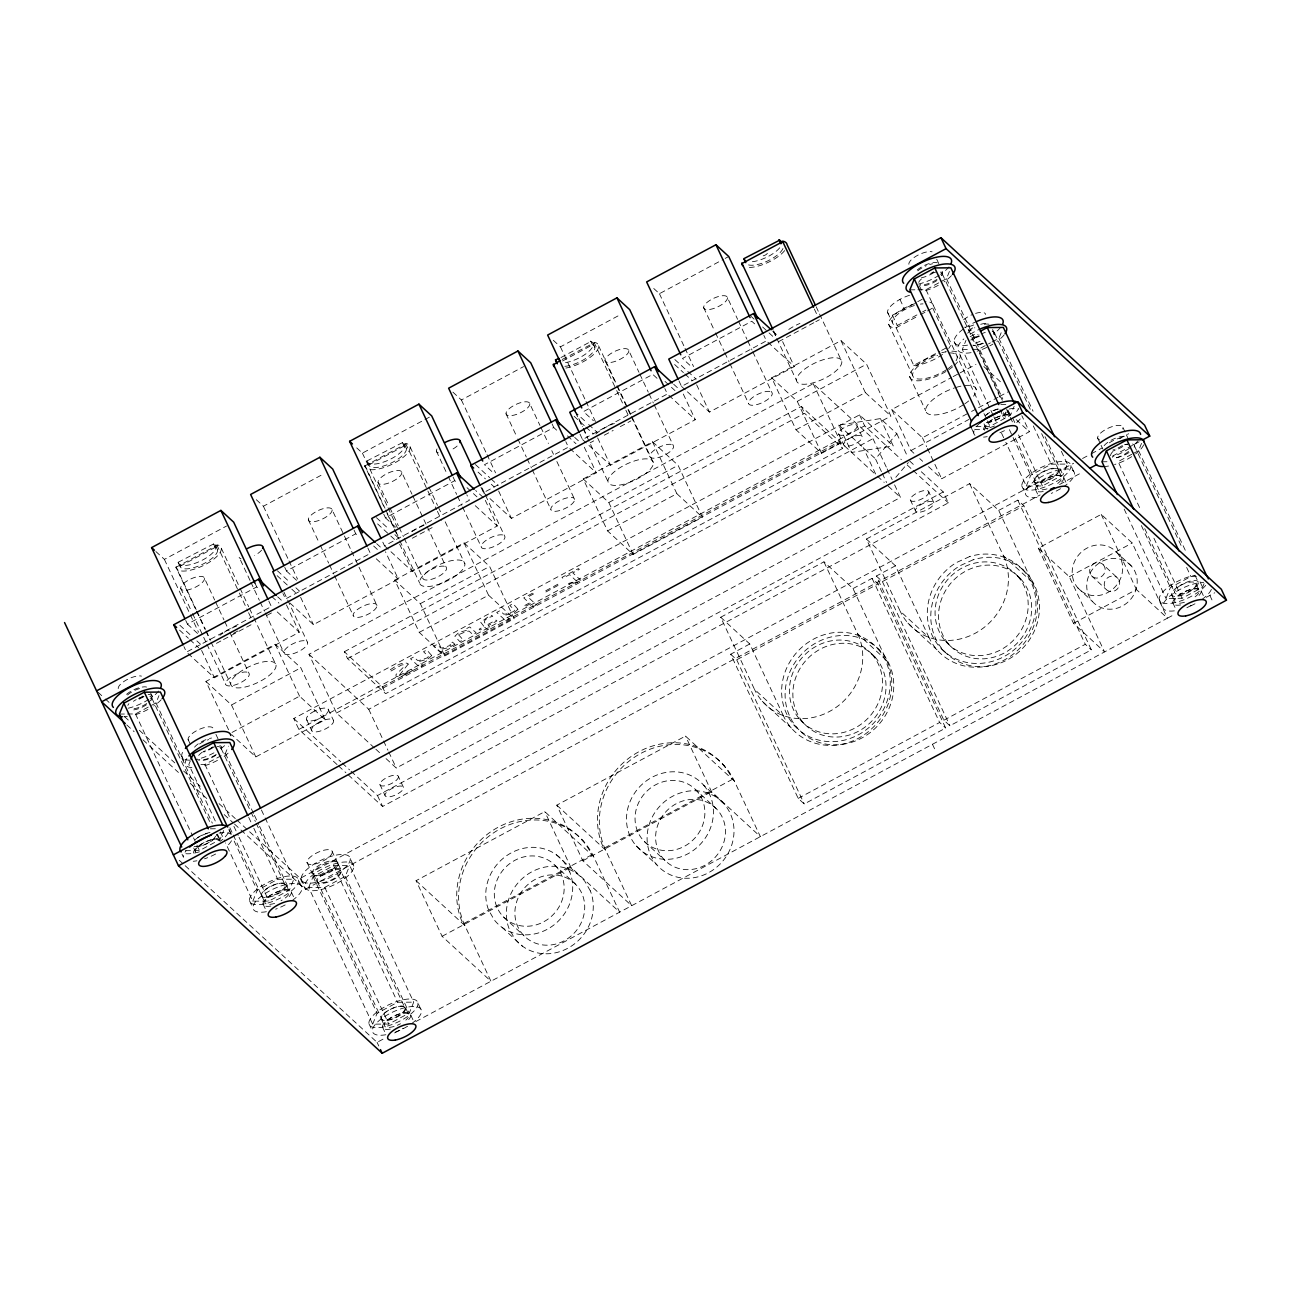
<?xml version="1.0" encoding="UTF-8"?>
<svg xmlns="http://www.w3.org/2000/svg" width="1291" height="1291" viewBox="0 0 1291 1291"><rect width="100%" height="100%" fill="white"/><g stroke="black" fill="none" stroke-linecap="round" stroke-linejoin="round"><path stroke-width="0.75" stroke-dasharray="5 3.75" d="M175.979 567.282L217.646 544.931A24.707 9.021 -25.1 0 1 205.737 564.328A24.707 9.021 -25.1 0 1 175.979 567.282L195.651 609.271M364.804 465.954L406.471 443.588A24.707 9.021 -25.1 0 1 394.562 462.985A24.707 9.021 -25.1 0 1 364.804 465.954L383.605 506.104M127.454 714.004L135.49 713.939L156.001 702.933L158.954 695.671M190.293 760.932L188.809 764.546L216.13 822.851M200.88 764.45L204.914 764.433L225.409 753.411L228.362 746.166M185.42 850.688L199.508 850.575L220.019 839.57L223.698 830.5M252.826 901.199L257.232 890.322L277.743 879.316L293.832 879.187L289.426 890.064L268.915 901.07L252.826 901.199L225.505 842.894M308.678 887.514L313.1 876.637L333.611 865.632L349.7 865.503L413.701 1002.155L409.295 1013.032L388.785 1024.037L372.679 1024.166L308.678 887.514L324.767 887.385L345.278 876.379L349.7 865.503M372.679 1024.166L377.101 1013.29L397.612 1002.268L413.701 1002.155M941.349 281.454L946.481 278.695L949.418 271.449M993.037 415.024L962.311 349.441L965.991 340.372M992.085 341.97L998.911 338.307L1001.864 331.045M975.899 426.466L989.971 426.353L1010.482 415.347L1014.161 406.278M1026.313 486.078L1030.734 475.201L1051.245 464.195L1067.334 464.066L1062.929 474.943L1042.418 485.949L1026.313 486.078L1005.834 442.345M1133.45 453.399L1138.581 450.64L1141.518 443.394M1204.067 583.661L1202.583 587.276L1182.072 598.282L1165.983 598.411L1170.404 587.534L1190.915 576.528L1196.951 576.48M927.519 310.937L932.909 307.839A24.303 8.876 -25.1 0 0 925.453 301.674M948.724 348.522L950.66 345.536M881.446 471.586L875.476 458.838L896.825 433.679L880.446 418.591L838.811 425.094L851.608 452.431L893.243 445.911L880.446 418.591M895.809 477.283L908.38 462.485M155.872 551.531L164.393 559.374L226.587 526.002M256.296 499.698L263.396 506.233L323.815 473.813M356.719 447.88L362.4 453.109L429.935 416.864M452.883 392.125L461.403 399.968L523.613 366.596M553.306 340.291L560.423 346.843L620.842 314.407M653.746 288.474L659.427 293.702L723.396 259.362M725.171 258.41L728.737 256.506M560.988 357.542L591.294 341.276L590.197 341.163L592.343 342.228A20.624 7.52 -25.1 0 1 585.388 354.186A20.624 7.52 -25.1 0 1 562.973 362.932M562.214 359.463L594.941 342.438A24.707 9.021 -25.1 0 1 592.859 355.17A24.707 9.021 -25.1 0 1 565.7 368.113M180.014 566.265L215.194 547.4L216.646 548.126A20.624 7.52 -25.1 0 1 204.575 563.247A20.624 7.52 -25.1 0 1 180.643 567.459L178.416 562.86M368.839 464.938L404.002 446.057L405.471 446.799A20.624 7.52 -25.1 0 1 393.384 461.904A20.624 7.52 -25.1 0 1 369.468 466.116L367.241 461.516M562.586 360.964L592.472 344.907L593.941 345.649A20.624 7.52 -25.1 0 1 586.985 357.607A20.624 7.52 -25.1 0 1 564.587 366.354M185.743 620.487L187.453 624.118L256.748 586.921L259.588 589.551M284.746 567.346L286.457 570.993L355.751 533.796L358.608 536.41M383.75 514.205L385.46 517.852L454.771 480.655L457.611 483.27M556.615 430.145L553.774 427.531L484.464 464.712L494.421 473.878M382.814 542.172L384.524 545.819L469.391 500.279L466.826 494.808M480.978 487.223L483.528 492.678L568.395 447.138L565.829 441.667M579.982 434.083L582.548 439.553L667.399 393.997L664.849 388.543M678.985 380.942L681.551 386.412L766.418 340.872L763.852 335.402M233.429 633.365L238.738 630.508M267.027 615.339L274.095 611.531M216.42 643.354L221.729 640.514M223.504 639.561L251.842 624.344M412.329 538.218L435.341 525.873M590.165 442.781L593.715 440.876M604.333 435.18L613.193 430.419M620.277 426.627L630.896 420.914M778.634 341.631L814.056 322.621M815.815 321.669L819.365 319.781M917.917 289.781L925.97 289.717L939.638 282.374M228.588 729.786L205.931 681.454L275.241 644.257L300.819 667.802L325.138 719.716L255.828 756.913L231.67 734.676M394.756 580.111L464.066 542.914L489.628 566.459L514.125 618.728L444.814 655.925L419.236 632.38L394.756 580.111L420.333 603.655L444.814 655.925M583.225 478.961L652.52 441.78L678.098 465.309L702.433 517.239L633.123 554.436L607.545 530.891L583.225 478.961L608.803 502.506L633.123 554.436M771.695 377.827L840.99 340.63L866.568 364.175L890.887 416.089L821.592 453.286L796.014 429.742L771.695 377.827L797.257 401.356L821.592 453.286M187.986 653.44L214.419 677.759L299.27 632.219L286.473 604.898M289.926 603.01L313.423 624.634L398.29 579.094L385.476 551.757M384.524 545.819L412.426 571.493L497.293 525.953L484.496 498.633L475.685 490.515M483.528 492.678L511.43 518.369L596.297 472.813L583.5 445.492M582.548 439.553L610.433 465.228L695.3 419.688L682.503 392.351M687.425 391.819L709.453 412.087L794.304 366.547L781.507 339.226M909.526 295.268A20.22 7.375 -25.1 0 0 890.564 306.274A20.22 7.375 -25.1 0 0 890.855 315.085L892.468 315.23L916.077 302.562M917.756 301.658L924.501 298.027M914.335 305.515A20.22 7.375 -25.1 0 0 895.373 316.521A20.22 7.375 -25.1 0 0 895.647 325.332L897.277 325.477L920.87 312.809M922.565 311.906L925.937 310.098M915.012 303.643A24.303 8.876 -25.1 0 0 909.187 305.822L903.49 308.597A24.303 8.876 -25.1 0 0 892.565 327.478L896.132 327.785L918.789 315.617M920.548 314.681L925.776 311.873M374.406 747.909L336.515 713.019L308.985 654.279L813.217 383.669L872.974 438.666L886.32 467.148M205.931 681.454L231.509 704.983L300.819 667.802M420.333 603.655L489.628 566.459M608.803 502.506L678.098 465.309M797.257 401.356L866.568 364.175M344.31 651.745L801.356 406.455L839.489 441.554L842.684 448.397L385.638 693.67L347.505 658.571L344.31 651.745L382.443 686.844L385.638 693.67M347.505 658.571L804.551 413.298L842.684 448.397M896.132 327.785L913.738 365.353L939.88 351.313M941.623 350.377L946.852 347.569M232.041 732.417L299.56 696.172L325.138 719.716M607.545 530.891L676.855 493.695L702.433 517.239M796.014 429.742L865.309 392.545L890.887 416.089M419.236 632.38L488.547 595.183L514.125 618.728M970.138 336.725L976.98 333.062M972.365 349.361L978.4 349.312L990.375 342.89M337.08 764.595L298.899 729.447L293.767 718.522L859.532 414.895L893.243 445.911M913.899 453.238L910.978 450.543L891.774 409.554L951.402 377.553M953.145 376.601L958.406 373.777M960.165 372.841L975.948 364.369M298.899 729.447L864.647 425.82L901.36 459.612M382.443 686.844L839.489 441.554M336.515 713.019L840.748 442.426L876.056 474.927L863.243 447.59M308.985 654.279L368.742 709.275L872.974 438.666M891.774 409.554L922.452 437.794L969.815 412.378M971.558 411.442L976.835 408.618M978.578 407.682L997.878 397.321M999.621 396.385L1008.4 391.673M910.978 450.543L968.847 419.478M386.057 758.64L396.272 768.016L900.489 497.422L892.985 481.398M928.503 466.68L941.655 478.783L1029.347 431.727L1021.843 415.686M351.039 771.227L377.472 795.546L943.237 491.936L948.352 502.861L382.604 806.488L347.36 774.051M720.701 617.243L823.948 561.827L853.012 588.583L886.772 660.653A59.16 54.464 -47.4 0 1 858.515 738.226A59.16 54.464 -47.4 0 1 783.524 716.069L754.46 689.313L720.701 617.243L749.764 643.983L783.524 716.069M866.39 539.057L969.638 483.641L998.701 510.397L1032.461 582.467A59.16 54.464 -47.4 0 1 1004.204 660.056A59.16 54.464 -47.4 0 1 929.213 637.883L900.15 611.127L866.39 539.057L895.454 565.797L929.213 637.883M236.769 819.93L300.222 878.348L1073.66 463.259M1082.536 458.499L1089.62 454.69M1091.395 453.738L1102.046 448.025M1119.781 438.504L1128.657 433.744M853.012 588.583L872.103 578.336L878.154 583.887L945.69 728.043L804.245 803.954L798.193 798.387L730.674 654.23L749.764 643.983M998.701 510.397L1017.792 500.15L1023.844 505.717L1091.363 649.857L949.918 725.768L943.882 720.2L876.347 576.044L895.454 565.797M234.51 824.061L305.354 889.273L1040.126 494.937M1059.572 484.496L1082.552 472.167M1112.616 456.03L1139.13 441.796M730.674 654.23L736.709 659.798L878.154 583.887M876.347 576.044L882.398 581.612L1023.844 505.717M1131.739 454.303L1118.071 461.645L1141.115 510.833M416.057 880.688L464.889 925.631L490.935 981.241L442.103 936.298L416.057 880.688L544.77 811.619L593.586 856.546L619.648 912.172L570.816 867.229L544.77 811.619M556.792 805.164L605.608 850.091L631.654 905.717L582.838 860.774L556.792 805.164L685.489 736.08L734.321 781.023L760.367 836.633L711.551 791.69L685.489 736.08M1038.287 548.159L1069.319 576.738L1104.531 651.89L1073.483 623.311L1038.287 548.159L1101.223 514.383L1132.239 543.027L1167.435 618.179L415.621 1021.665M1069.319 576.738L1132.239 543.027M442.103 936.298L570.816 867.229M582.838 860.774L711.551 791.69M1073.483 623.311L1136.419 589.535L1167.435 618.179L1174.52 614.387M798.193 798.387L939.638 722.492L945.69 728.043M943.882 720.2L1085.311 644.306L1091.363 649.857M185.178 865.712L377.085 1042.353L385.848 1037.657M394.594 1032.945L403.357 1028.249M1186.881 607.754L1193.965 603.962M1206.327 597.313L1214.783 592.779M577.593 582.063L569.541 584.371L568.573 583.484L576.448 581.015L569.541 574.656L562.876 578.239L561.972 577.416L578.449 568.573L579.336 569.396L572.801 572.897L580.853 580.321M909.865 289.846L915.9 289.797M962.311 349.441L970.364 349.377M1000.815 404.583L1006.851 404.535M1101.981 461.775L1108.017 461.726M119.401 714.068L125.437 714.02M210.352 828.806L216.372 828.757M913.738 365.353L914.06 365.385A24.303 8.876 -25.1 0 0 945.545 351.878M983.839 366.531L1002.849 384.008M1007.432 411.555L1010.353 414.233M1016.195 419.623L1029.347 431.727M919.741 458.612L922.662 461.307M772.696 331.109L777.101 335.16M909.639 461L915.48 466.39M921.322 471.764L943.237 491.936M751.233 316.505L754.073 319.119M762.61 326.978L773.971 337.435M1021.552 568.492L1025.038 571.703M754.622 323.863L751.782 321.249L682.487 358.446L692.428 367.596M907.234 465.018L911.64 469.069M913.108 470.424L948.352 502.861M969.638 483.641L1003.397 555.727L1032.461 582.467M767.887 342.228L794.304 366.547M1017.647 576.173A48.622 44.765 -47.4 0 1 989.196 654.263A48.622 44.765 -47.4 0 1 938.057 595.893A48.622 44.765 -47.4 0 1 1017.647 576.173L1021.133 579.385A48.622 44.765 -47.4 0 1 992.682 657.474A48.622 44.765 -47.4 0 1 941.542 599.105A48.622 44.765 -47.4 0 1 1021.133 579.385M838.811 425.094L875.476 458.838M877.412 476.169L884.206 482.414M888.273 486.174L900.489 497.422M674.87 359.56L696.172 379.183M674.628 364.498L683.423 372.599M684.892 373.954L692.234 380.716M681.551 386.412L685.957 390.463M673.692 384.25L678.098 388.301M665.01 381.41L674.967 390.576M945.625 641.385L949.111 644.58M657.038 378.311L652.778 374.39L583.467 411.587L593.424 420.737M668.867 395.353L695.3 419.688M941.704 649.05L945.206 652.262M907.96 623.101L937.024 649.841M877.977 648.921A56.723 52.237 -47.4 0 1 844.782 740.033A56.723 52.237 -47.4 0 1 785.106 671.933A56.723 52.237 -47.4 0 1 877.977 648.921L881.463 652.133A56.723 52.237 -47.4 0 1 848.268 743.245A56.723 52.237 -47.4 0 1 788.591 675.128A56.723 52.237 -47.4 0 1 881.463 652.133M823.948 561.827L857.724 633.897L886.772 660.653M871.974 654.343A48.622 44.765 -47.4 0 1 843.523 732.449A48.622 44.765 -47.4 0 1 792.367 674.08A48.622 44.765 -47.4 0 1 871.974 654.343L875.459 657.555A48.622 44.765 -47.4 0 1 847.009 735.66A48.622 44.765 -47.4 0 1 795.853 677.275A48.622 44.765 -47.4 0 1 875.459 657.555M574.43 411.393L587.227 423.158M588.648 424.465L597.168 432.324M574.14 416.283L584.42 425.74M585.888 427.095L593.231 433.841M574.689 437.375L580.563 442.781M567.427 435.858L575.964 443.701M569.864 448.493L596.297 472.813M799.936 719.555L803.422 722.766M793.933 724.993L797.418 728.205M762.271 701.287L791.335 728.027M475.427 464.534L489.644 477.605M491.064 478.913L498.165 485.448M478.073 472.119L485.416 478.864M491.29 484.27L494.227 486.981M467.003 487.675L476.944 496.841M475.266 505.685L497.293 525.953M722.734 764.401L724.59 766.112M703.579 785.122A45.379 41.78 -47.4 0 1 677.033 858.015A45.379 41.78 -47.4 0 1 629.282 803.535A45.379 41.78 -47.4 0 1 703.579 785.122L724.154 804.067A45.379 41.78 -47.4 0 1 697.608 876.96A45.379 41.78 -47.4 0 1 649.873 822.48A45.379 41.78 -47.4 0 1 724.154 804.067M695.494 789.527A36.471 33.582 -47.4 0 1 677.84 849.058A36.471 33.582 -47.4 0 1 636.56 808.085A36.471 33.582 -47.4 0 1 695.494 789.527L716.069 808.473A36.471 33.582 -47.4 0 1 698.415 868.004A36.471 33.582 -47.4 0 1 657.135 827.031A36.471 33.582 -47.4 0 1 716.069 808.473M385.46 517.852L396.821 528.309M376.423 517.659L389.204 529.439M394.901 534.668L399.161 538.589L395.014 529.633M377.601 523.888L389.349 534.716M390.818 536.055L395.224 540.122M376.665 543.656L382.539 549.062M373.68 546.045L377.94 549.966M376.262 558.809L398.29 579.094M644.435 841.587L665.01 860.532M636.35 845.992L656.925 864.938M581.999 839.925L583.855 841.635M286.457 570.993L299.238 582.757M277.42 570.8L290.201 582.564M295.881 587.792L302.998 594.328M277.129 575.673L290.346 587.841M291.814 589.196L296.22 593.247M277.662 596.781L282.067 600.848M556.437 854.82L577.012 873.749M271.836 596.571L278.937 603.107M554.92 865.212A36.471 33.582 -47.4 0 1 536.895 924.663A36.471 33.582 -47.4 0 1 495.889 883.399A36.471 33.582 -47.4 0 1 554.92 865.212L575.496 884.157A36.471 33.582 -47.4 0 1 557.47 943.592A36.471 33.582 -47.4 0 1 516.465 902.344A36.471 33.582 -47.4 0 1 575.496 884.157M277.242 611.95L299.27 632.219M375.859 749.248L380.232 753.266M293.767 718.522L340.759 761.771M342.228 763.11L349.571 769.872M187.453 624.118L200.234 635.898M503.555 916.965L524.13 935.91M338.549 765.934L345.891 772.696M179.836 625.231L191.197 635.705M196.877 640.933L201.138 644.855M179.578 630.169L188.389 638.27M189.858 639.626L198.669 647.743M502.038 927.358L522.613 946.303M98.035 692.234L103.926 697.673M105.41 699.028L109.832 703.111M124.598 716.683L129.019 720.765M139.347 730.27L174.769 762.868M183.629 771.034L202.816 788.688M219.05 803.631L235.285 818.575M126.76 724.896L134.151 731.69M142.994 739.84L178.416 772.454M190.229 783.314L207.932 799.613M224.166 814.556L233.026 822.706M179.271 860.29L183.693 864.357M1116.941 552.645A26.336 24.255 -47.1 0 1 1101.513 594.941A26.336 24.255 -47.1 0 1 1073.805 563.312A26.336 24.255 -47.1 0 1 1116.941 552.645L1131.497 566.184A26.336 24.255 -47.1 0 1 1116.07 608.464A26.336 24.255 -47.1 0 1 1088.345 576.851A26.336 24.255 -47.1 0 1 1131.497 566.184M1103.434 564.877A8.101 7.472 -47.1 0 1 1098.673 577.884A8.101 7.472 -47.1 0 1 1090.153 568.153A8.101 7.472 -47.1 0 1 1103.434 564.877L1117.974 578.4A8.101 7.472 -47.1 0 1 1113.229 591.407A8.101 7.472 -47.1 0 1 1104.709 581.676A8.101 7.472 -47.1 0 1 1117.974 578.4M1091.411 575.721L1105.967 589.261M1077.888 587.938L1092.444 601.477M1209.861 595.409L1213.266 602.687M1138.581 450.64L1186.381 552.661M1200.033 581.821L1202.583 587.276M1134.386 445.782L1182.169 547.82M1194.966 575.14L1198.387 582.435A12.958 4.728 -25.1 0 1 1181.12 594.118A12.958 4.728 -25.1 0 1 1179.974 585.678A12.958 4.728 -25.1 0 1 1198.387 582.435M1201.179 591.02L1203.728 596.474M1122.944 427.466L1125.494 432.921M1126.349 434.744L1128.06 438.391M1196.128 584.032A13.443 4.906 -25.1 0 1 1178.215 596.168A13.443 4.906 -25.1 0 1 1177.021 587.405A13.443 4.906 -25.1 0 1 1196.128 584.032L1199.323 590.875M1186.639 567.427L1190.915 576.528M1153.912 538.169L1182.072 598.282M1144.73 528.616L1174.6 592.391M1141.389 525.598L1170.404 587.534M1171.453 594.36L1174.649 601.203M1097.673 438.036L1100.222 443.507M1101.078 445.33L1102.788 448.978M1172.857 602.865L1176.262 610.159M1124.171 509.138L1165.983 598.411M1159.253 599.476L1162.771 606.98M1101.223 514.383L1136.419 589.535M1070.901 465.535A26.74 9.763 -25.1 0 1 1035.301 489.66A26.74 9.763 -25.1 0 1 1032.913 472.232A26.74 9.763 -25.1 0 1 1070.901 465.535L1074.419 473.055M1061.363 451.317L1067.334 464.066M998.911 338.307L1033.058 411.184M1045 436.681L1062.929 474.943M1063.752 477.622L1067.173 484.916M994.716 333.449L1030.557 409.973M1041.643 433.647L1058.717 470.085A12.958 4.728 -25.1 0 1 1041.45 481.785A12.958 4.728 -25.1 0 1 1040.304 473.329A12.958 4.728 -25.1 0 1 1058.717 470.085M992.601 329.528L994.199 332.933M1058.701 470.65A13.443 4.906 -25.1 0 1 1040.804 482.769A13.443 4.906 -25.1 0 1 1039.61 474.007A13.443 4.906 -25.1 0 1 1058.701 470.65L1061.912 477.476M1033.316 425.933L1051.245 464.195M1013.048 418.897L1014.758 422.544M946.481 278.695L1002.8 398.951M1007.916 409.876L1010.482 415.347M936.701 259.168L939.267 264.623M978.4 349.312L1002.3 400.323M1006.577 409.425L1012.547 422.189M1018.518 434.938L1042.418 485.949M942.269 273.853L1001.154 399.565M1003.365 412.636L1005.915 418.106M1015.307 438.149L1034.93 480.058M1034.043 480.978L1037.238 487.804M1000.009 409.618L1004.285 418.72M1009.401 429.661L1030.734 475.201M1035.447 489.483L1038.852 496.761M993.892 416.848L996.442 422.318M1001.574 433.243L1004.979 440.538M954.13 341.55L957.664 349.054M1021.843 486.078L1025.361 493.598M960.23 355.396L976.238 389.559M925.97 289.717L983.145 411.781M984 413.604L986.566 419.059M987.405 420.882L989.971 426.353M932.748 308.129L950.354 345.714M919.337 285.634L921.903 291.104M984.032 423.868L985.63 427.289M1017.792 500.15L1085.311 644.306M971.655 428.564L973.769 433.066M899.94 299.383L904.749 309.63M892.468 315.23L897.277 325.477M887.627 312.438L892.436 322.685M888.692 324.283L912.689 375.536M909.687 376.569L925.695 410.732M922.452 437.794L926.631 446.702M927.471 448.493L941.655 478.783M928.858 492.016A10.134 3.695 -25.1 0 1 915.367 501.15A10.134 3.695 -25.1 0 1 914.464 494.55A10.134 3.695 -25.1 0 1 928.858 492.016L933.974 502.941A10.134 3.695 -25.1 0 1 920.483 512.075A10.134 3.695 -25.1 0 1 919.595 505.475A10.134 3.695 -25.1 0 1 933.974 502.941M896.825 433.679L907.928 457.369M840.99 340.63L865.309 392.545M910.268 499.795L915.4 510.72M816.154 306.742L818.704 312.212M819.559 314.036L841.797 361.496A24.707 9.021 -25.1 0 1 808.892 383.798A24.707 9.021 -25.1 0 1 806.697 367.693A24.707 9.021 -25.1 0 1 841.797 361.496M814.347 309.065L816.848 314.423M887.143 468.923L892.146 479.606M859.532 414.895L864.647 425.82M882.302 473.41L886.562 482.527M857.127 425.998A10.134 3.695 -25.1 0 1 843.636 435.132A10.134 3.695 -25.1 0 1 842.749 428.531A10.134 3.695 -25.1 0 1 857.127 425.998L862.243 436.923A10.134 3.695 -25.1 0 1 848.768 446.073A10.134 3.695 -25.1 0 1 847.864 439.456A10.134 3.695 -25.1 0 1 862.243 436.923M838.553 433.776L843.668 444.717M813.217 383.669L840.748 442.426M773.616 330.916L776.133 336.273M773.374 331.206L775.939 336.677M776.795 338.5L796.466 380.49M801.356 406.455L804.551 413.298M882.398 581.612L949.918 725.768M872.103 578.336L939.638 722.492M727.462 297.672A12.958 4.728 -25.1 0 1 710.211 309.372A12.958 4.728 -25.1 0 1 709.049 300.916A12.958 4.728 -25.1 0 1 727.462 297.672L737.613 319.329M738.452 321.136L746.908 339.178M747.763 340.985L751.991 350.006M752.831 351.814L772.276 393.319A12.958 4.728 -25.1 0 1 755.009 405.019A12.958 4.728 -25.1 0 1 753.863 396.563A12.958 4.728 -25.1 0 1 772.276 393.319M932.441 744.261L935.862 751.54M703.676 307.629L714.665 331.093M715.521 332.9L723.977 350.942M724.816 352.75L729.044 361.77M729.883 363.578L748.49 403.276M659.427 293.702L684.182 346.537M685.021 348.36L693.557 366.579M696.64 384.766L709.453 412.087M628.814 350.619A12.958 4.728 -25.1 0 1 611.547 362.319A12.958 4.728 -25.1 0 1 610.401 353.863A12.958 4.728 -25.1 0 1 628.814 350.619L638.964 372.276M639.803 374.083L648.26 392.125M649.099 393.933L653.327 402.953M654.182 404.761L673.612 446.266A12.958 4.728 -25.1 0 1 656.361 457.966A12.958 4.728 -25.1 0 1 655.199 449.51A12.958 4.728 -25.1 0 1 673.612 446.266M652.52 441.78L676.855 493.695M598.604 345.827L616.565 384.153M617.421 385.977L653.327 462.646A24.707 9.021 -25.1 0 1 620.422 484.948A24.707 9.021 -25.1 0 1 618.228 468.827A24.707 9.021 -25.1 0 1 653.327 462.646M605.027 360.576L616.017 384.04M616.872 385.848L630.395 414.718M631.234 416.525L649.841 456.223M594.086 342.357L615.839 388.785M616.678 390.56L625.038 408.424M625.877 410.199L628.394 415.557M593.263 343.971L594.861 347.392M590.875 341.502L592.472 344.907M736.709 659.798L804.245 803.954M560.423 346.843L585.162 399.677M586.017 401.485L595.409 421.528M597.636 437.907L610.433 465.228M575.108 410.635L582.644 426.708M583.484 428.499L587.663 437.423M575.496 412.265L582.338 426.869M583.193 428.693L607.996 481.64M552.064 423.884L553.774 427.531M529.81 403.76A12.958 4.728 -25.1 0 1 512.543 415.444A12.958 4.728 -25.1 0 1 511.397 407.004A12.958 4.728 -25.1 0 1 529.81 403.76L539.945 425.417M540.8 427.208L548.401 443.459M551.79 450.672L553.484 454.287M556.857 461.5L574.608 499.407A12.958 4.728 -25.1 0 1 557.357 511.091A12.958 4.728 -25.1 0 1 556.195 502.651A12.958 4.728 -25.1 0 1 574.608 499.407M506.024 413.717L517.013 437.181M517.852 438.972L526.308 457.03M527.164 458.838L531.392 467.858M532.231 469.666L550.821 509.364M461.403 399.968L486.158 452.802M487.014 454.626L495.55 472.845M498.633 491.032L511.43 518.369M482.124 488.063L484.658 493.469M485.513 495.276L504.959 536.782A12.958 4.728 -25.1 0 1 487.691 548.481A12.958 4.728 -25.1 0 1 486.546 540.025A12.958 4.728 -25.1 0 1 504.959 536.782M453.06 477.008L454.771 480.655M436.358 451.092L447.348 474.555M448.203 476.363L456.659 494.405M457.498 496.212L461.726 505.233M462.565 507.04L481.172 546.739M464.066 542.914L488.547 595.183M410.135 446.96L428.096 485.303M428.951 487.127L437.504 505.378M438.359 507.202L441.78 514.512M445.201 521.806L464.873 563.796A24.707 9.021 -25.1 0 1 431.952 586.082A24.707 9.021 -25.1 0 1 429.758 569.976A24.707 9.021 -25.1 0 1 464.873 563.796M405.632 443.491L436.568 509.558M437.407 511.349L441.587 520.273M404.793 445.121L406.391 448.542M402.405 442.635L404.002 446.057M401.808 472.458A12.958 4.728 -25.1 0 1 384.54 484.141A12.958 4.728 -25.1 0 1 383.395 475.701A12.958 4.728 -25.1 0 1 401.808 472.458L411.942 494.098M412.797 495.905L426.32 524.792M427.16 526.583L446.605 568.105A12.958 4.728 -25.1 0 1 429.354 579.788A12.958 4.728 -25.1 0 1 428.192 571.348A12.958 4.728 -25.1 0 1 446.605 568.105M378.021 482.414L389.011 505.862M389.85 507.67L398.306 525.727M399.161 527.519L403.389 536.556M404.228 538.347L422.819 578.061M362.4 453.109L387.155 505.943M388.01 507.766L397.402 527.809M364.901 465.357L384.976 508.202M385.815 509.993L394.175 527.858M387.026 513.415L399 538.96M399.855 540.8L419.527 582.774M399.629 544.173L412.426 571.493M367.822 547.949L370.388 553.403L285.521 598.959L282.955 593.489M354.057 530.149L355.751 533.796M332.142 509.832A12.958 4.728 -25.1 0 1 314.891 521.532A12.958 4.728 -25.1 0 1 313.729 513.076A12.958 4.728 -25.1 0 1 332.142 509.832L350.749 549.53M351.588 551.338L376.956 605.479A12.958 4.728 -25.1 0 1 359.689 617.179A12.958 4.728 -25.1 0 1 358.543 608.723A12.958 4.728 -25.1 0 1 376.956 605.479M308.355 519.789L319.345 543.253M320.2 545.06L328.656 563.102M329.495 564.909L333.724 573.93M334.563 575.738L353.169 615.436M368.742 709.275L387.929 750.216M388.752 751.991L396.272 768.016M398.467 776.666A10.134 3.695 -25.1 0 1 384.976 785.799A10.134 3.695 -25.1 0 1 384.072 779.199A10.134 3.695 -25.1 0 1 398.467 776.666L403.583 787.591A10.134 3.695 -25.1 0 1 390.092 796.725A10.134 3.695 -25.1 0 1 389.188 790.124A10.134 3.695 -25.1 0 1 403.583 787.591M263.396 506.233L288.151 559.068M289.006 560.891L297.527 579.11M300.625 597.297L313.423 624.634M379.877 784.444L384.992 795.369M283.972 592.149L307.645 642.676A12.958 4.728 -25.1 0 1 290.378 654.376A12.958 4.728 -25.1 0 1 289.232 645.92A12.958 4.728 -25.1 0 1 307.645 642.676M377.472 795.546L382.604 806.488M328.156 709.114L333.288 720.039M268.818 601.073L271.368 606.544L186.517 652.084L183.951 646.613M255.037 583.29L256.748 586.921M250.051 580.45L239.061 556.986A12.958 4.728 -25.1 0 0 240.981 558.761M250.89 582.257L259.346 600.299M260.185 602.106L264.413 611.127M265.268 612.935L283.859 652.633M275.241 644.257L299.56 696.172M306.725 719.975L311.841 730.9M221.326 548.304L239.271 586.63M240.126 588.454L248.679 606.722M249.534 608.545L252.955 615.839M253.811 617.663L276.048 665.123A24.707 9.021 -25.1 0 1 243.144 687.425A24.707 9.021 -25.1 0 1 240.949 671.32A24.707 9.021 -25.1 0 1 276.048 665.123M216.807 544.834L238.545 591.262M239.384 593.037L247.759 610.901M248.582 612.692L252.778 621.616M215.968 546.448L217.566 549.869M213.58 543.979L215.194 547.4M350.248 858.563A26.74 9.763 -25.1 0 1 314.649 882.673A26.74 9.763 -25.1 0 1 312.277 865.244A26.74 9.763 -25.1 0 1 350.248 858.563L353.766 866.067A26.74 9.763 -25.1 0 1 318.167 890.193A26.74 9.763 -25.1 0 1 315.795 872.764A26.74 9.763 -25.1 0 1 353.766 866.067M417.961 1003.091A26.74 9.763 -25.1 0 1 382.346 1027.216A26.74 9.763 -25.1 0 1 379.974 1009.788A26.74 9.763 -25.1 0 1 417.961 1003.091L421.479 1010.611M410.812 1015.178L413.378 1020.648M345.278 876.379L409.295 1013.032M204.494 578.336A12.958 4.728 -25.1 0 1 187.243 590.035A12.958 4.728 -25.1 0 1 186.082 581.579A12.958 4.728 -25.1 0 1 204.494 578.336L214.645 599.992M215.484 601.8L223.94 619.841M224.795 621.649L229.007 630.67M229.863 632.477L249.308 673.983A12.958 4.728 -25.1 0 1 232.041 685.682A12.958 4.728 -25.1 0 1 230.895 677.226A12.958 4.728 -25.1 0 1 249.308 673.983M338.048 863.663A13.443 4.906 -25.1 0 1 320.152 875.798A13.443 4.906 -25.1 0 1 318.958 867.036A13.443 4.906 -25.1 0 1 338.048 863.663L341.26 870.489A13.443 4.906 -25.1 0 1 323.347 882.624A13.443 4.906 -25.1 0 1 322.153 873.862A13.443 4.906 -25.1 0 1 341.26 870.489M405.761 1008.206A13.443 4.906 -25.1 0 1 387.849 1020.326A13.443 4.906 -25.1 0 1 386.654 1011.563A13.443 4.906 -25.1 0 1 405.761 1008.206L408.957 1015.033M332.303 851.786A13.781 5.019 -25.1 0 1 313.955 864.212A13.781 5.019 -25.1 0 1 312.729 855.223A13.781 5.019 -25.1 0 1 332.303 851.786L337.419 862.711A13.781 5.019 -25.1 0 1 319.071 875.137A13.781 5.019 -25.1 0 1 317.844 866.164A13.781 5.019 -25.1 0 1 337.419 862.711M341.082 871.538A12.958 4.728 -25.1 0 1 323.815 883.222A12.958 4.728 -25.1 0 1 322.669 874.782A12.958 4.728 -25.1 0 1 341.082 871.538L405.084 1008.174A12.958 4.728 -25.1 0 1 387.816 1019.874A12.958 4.728 -25.1 0 1 386.671 1011.418A12.958 4.728 -25.1 0 1 405.084 1008.174M333.611 865.632L397.612 1002.268M176.076 566.684L196.151 609.546M196.99 611.337L205.35 629.185M206.189 630.976L210.368 639.9M196.506 611.095L205.059 629.346M205.915 631.17L210.175 640.304M211.03 642.127L230.702 684.117M324.767 887.385L388.785 1024.037M180.708 588.293L191.697 611.756M192.553 613.564L206.076 642.434M206.915 644.241L225.522 683.94M317.296 881.495L381.297 1018.131M313.39 873.991L316.585 880.833M381.087 1018.534L384.298 1025.361M307.032 862.356L312.148 873.297M164.393 559.374L198.524 632.251M313.1 876.637L377.101 1013.29M382.491 1027.039L385.912 1034.317M231.509 704.983L255.828 756.913M201.606 650.438L214.419 677.759M301.19 879.106L304.708 886.61M368.903 1023.634L372.421 1031.154M300.222 878.348L305.354 889.273M377.085 1042.353L378.796 1046M298.495 880.059A26.74 9.763 -25.1 0 1 262.896 904.184A26.74 9.763 -25.1 0 1 260.524 886.756A26.74 9.763 -25.1 0 1 298.495 880.059L302.029 887.579M261.411 809.957L293.832 879.187M291.363 892.146L294.768 899.44M225.409 753.411L253.585 813.54M254.44 815.363L258.7 824.465M259.556 826.288L289.426 890.064M215.936 734.401L218.502 739.872M286.312 885.174A13.443 4.906 -25.1 0 1 268.399 897.293A13.443 4.906 -25.1 0 1 267.205 888.531A13.443 4.906 -25.1 0 1 286.312 885.174L289.507 892M221.213 748.57L250.228 810.506M251.083 812.329L255.36 821.447M256.199 823.271L285.214 885.206A12.958 4.728 -25.1 0 1 267.963 896.906A12.958 4.728 -25.1 0 1 266.801 888.45A12.958 4.728 -25.1 0 1 285.214 885.206M248.727 817.364L252.988 826.482M253.843 828.306L277.743 879.316M204.914 764.433L230.508 819.075M233.929 826.369L238.189 835.471M239.045 837.294L268.915 901.07M229.863 827.757L232.428 833.228M233.268 835.051L261.444 895.163M261.637 895.502L264.833 902.328M188.115 739.517L190.665 744.988M231.089 833.663L228.975 829.161A26.74 9.763 -25.1 0 1 224.118 838.037M229.072 830.194L230.782 833.841M234.187 841.119L257.232 890.322M263.041 904.007L266.462 911.285M220.39 831.969L224.65 841.07M181.741 756.074L185.258 763.578M249.453 900.602L252.971 908.122M156.001 702.933L212.337 823.174M217.453 834.099L220.019 839.57M150.676 693.138L152.273 696.559M151.805 698.076L210.691 823.787M135.49 713.939L192.682 836.003M193.521 837.827L196.087 843.281M196.942 845.105L199.508 850.575M193.715 848.009L195.312 851.431M182.031 854.206L183.435 857.224A26.74 9.763 -25.1 0 1 186.033 850.817M270.803 906.072A15.444 5.632 -25.1 0 1 265.155 899.601A15.444 5.632 -25.1 0 1 285.698 889.822A15.444 5.632 -25.1 0 1 287.78 897.987M1043.209 491.548A15.444 5.632 -25.1 0 1 1037.544 485.077A15.444 5.632 -25.1 0 1 1058.087 475.282A15.444 5.632 -25.1 0 1 1060.169 483.463M1180.62 604.93A15.444 5.632 -25.1 0 1 1174.955 598.459A15.444 5.632 -25.1 0 1 1195.514 588.68A15.444 5.632 -25.1 0 1 1197.58 596.862M390.269 1029.105A15.444 5.632 -25.1 0 1 384.605 1022.633A15.444 5.632 -25.1 0 1 405.148 1012.854A15.444 5.632 -25.1 0 1 407.23 1021.02M984.565 430.242A15.444 5.632 -25.1 0 1 985.372 425.239L987.47 423.093A15.444 5.632 -25.1 0 1 1009.901 414.96M464.889 925.631A73.732 67.907 -47.4 0 1 500.117 828.919A73.732 67.907 -47.4 0 1 593.586 856.546M193.521 853.093A15.444 5.632 -25.1 0 1 210.578 840.021L214.064 839.182A15.444 5.632 -25.1 0 1 221.148 839.941M188.728 740.679A13.781 5.019 -25.1 0 1 198.394 729.77A13.781 5.019 -25.1 0 1 213.386 728.931M1099.706 439.924A13.781 5.019 -25.1 0 1 1107.952 428.305A13.781 5.019 -25.1 0 1 1122.686 428.983M118.223 688.603A13.781 5.019 -25.1 0 1 136.572 676.177L139.299 675.903A13.781 5.019 -25.1 0 1 141.461 676.129M973.704 324.961A13.781 5.019 -25.1 0 1 964.571 327.188M963.57 319.845A13.781 5.019 -25.1 0 1 972.301 314.584M975.593 313.39A13.781 5.019 -25.1 0 1 985.63 314.488M908.88 264.284A13.781 5.019 -25.1 0 1 909.122 262.751L910.22 260.976A13.781 5.019 -25.1 0 1 932.102 251.81M212.789 747.005A13.781 5.019 -25.1 0 1 203.284 751.54M194.57 747.15A13.781 5.019 -25.1 0 1 211.579 738.016M1122.347 445.524A13.781 5.019 -25.1 0 1 1112.842 450.059M1104.128 445.669A13.781 5.019 -25.1 0 1 1126.01 436.503M142.914 696.075A13.781 5.019 -25.1 0 1 136.701 699.415M126.55 694.316A13.781 5.019 -25.1 0 1 141.687 687.102L144.431 686.828A13.781 5.019 -25.1 0 1 146.577 687.07M978.82 335.886A13.781 5.019 -25.1 0 1 972.413 337.839M968.686 330.786A13.781 5.019 -25.1 0 1 974.172 327.075M980.708 324.331A13.781 5.019 -25.1 0 1 986.55 323.299M933.554 271.756A13.781 5.019 -25.1 0 1 930.585 273.563M917.191 269.997A13.781 5.019 -25.1 0 1 937.218 262.751M857.724 633.897A59.16 54.464 -47.4 0 1 829.451 711.486A59.16 54.464 -47.4 0 1 754.46 689.313M1003.397 555.727A59.16 54.464 -47.4 0 1 975.141 633.3A59.16 54.464 -47.4 0 1 900.15 611.127M261.589 550.127A12.958 4.728 -25.1 0 1 254.666 555.437M457.143 446.04A12.958 4.728 -25.1 0 1 451.979 449.542M438.295 452.867A12.958 4.728 -25.1 0 1 437.633 447.993M788.769 329.431A24.707 9.021 -25.1 0 1 799.936 323.428M784.67 250.599A24.707 9.021 -25.1 0 1 749.264 267.463M595.813 434.018A24.707 9.021 -25.1 0 1 614.435 423.416M411.845 531.714A24.707 9.021 -25.1 0 1 427.466 524.049M219.906 635.35A24.707 9.021 -25.1 0 1 223.02 633.058M224.279 632.219A24.707 9.021 -25.1 0 1 238.641 625.393M956.131 387.397A27.547 10.054 -25.1 0 1 973.559 396.159M968.686 400.952A27.547 10.054 -25.1 0 1 964.813 403.825M963.409 404.761A27.547 10.054 -25.1 0 1 926.083 411.99A27.547 10.054 -25.1 0 1 954.517 387.913M949.45 352.927A24.303 8.876 -25.1 0 1 955.114 362.174M951.951 365.547A24.303 8.876 -25.1 0 1 947.626 368.936M946.4 369.759A24.303 8.876 -25.1 0 1 913.108 376.617A24.303 8.876 -25.1 0 1 937.573 355.364M951.822 351.168A27.547 10.054 -25.1 0 1 953.823 365.837M952.693 366.789A27.547 10.054 -25.1 0 1 948.82 369.678M945.932 371.518A27.547 10.054 -25.1 0 1 909.832 377.214A27.547 10.054 -25.1 0 1 940.138 353.234M941.736 352.766A27.547 10.054 -25.1 0 1 946.368 351.717M779.716 247.775A20.624 7.52 -25.1 0 1 750.168 261.847M782.959 248.518A20.624 7.52 -25.1 0 1 767.919 260.83A20.624 7.52 -25.1 0 1 748.538 264.913M767.322 253.278A3.26 1.194 -25.1 0 1 764.562 255.392A3.26 1.194 -25.1 0 1 761.561 255.699M920.37 304.111A20.22 7.375 -25.1 0 1 923.017 303.869M143.511 696.688A13.443 4.906 -25.1 0 1 137.427 699.948M127.535 694.961A13.443 4.906 -25.1 0 1 142.317 687.925M148.175 694.493A13.443 4.906 -25.1 0 1 149.159 701.659M146.706 703.53A13.443 4.906 -25.1 0 1 131.714 708.953M127.841 705.402A13.443 4.906 -25.1 0 1 128.906 703.676M161.149 699.77A26.74 9.763 -25.1 0 1 153.71 705.983M147.932 709.469A26.74 9.763 -25.1 0 1 132.15 715.634M127.325 716.537A26.74 9.763 -25.1 0 1 123.888 716.779M158.664 691.024A26.74 9.763 -25.1 0 1 150.192 698.479M148.82 699.367A26.74 9.763 -25.1 0 1 125.663 708.743M979.353 336.338A13.443 4.906 -25.1 0 1 973.091 338.242M967.637 333.207A13.443 4.906 -25.1 0 1 974.802 327.72M984.226 324.299A13.443 4.906 -25.1 0 1 989.003 324.267M992.198 331.093A13.443 4.906 -25.1 0 1 993.957 334.417M982.548 343.164A13.443 4.906 -25.1 0 1 973.624 345.343M970.832 340.049A13.443 4.906 -25.1 0 1 978.013 334.547M1004.108 334.918A26.74 9.763 -25.1 0 1 996.942 341.453M992.844 344.148A26.74 9.763 -25.1 0 1 989.858 345.843M986.744 347.424A26.74 9.763 -25.1 0 1 977.158 351.168M971.106 352.637A26.74 9.763 -25.1 0 1 963.877 338.936M970.106 334.304A26.74 9.763 -25.1 0 1 979.223 329.415M1000.59 327.414A26.74 9.763 -25.1 0 1 993.425 333.933M980.03 341.34A26.74 9.763 -25.1 0 1 973.64 343.648M967.588 345.117A26.74 9.763 -25.1 0 1 963.909 328.608M965.216 327.688A26.74 9.763 -25.1 0 1 975.706 321.895M933.829 272.546A13.443 4.906 -25.1 0 1 921.5 277.71M917.853 270.82A13.443 4.906 -25.1 0 1 926.373 265.688M929.585 264.526A13.443 4.906 -25.1 0 1 932.635 263.784M942.01 271.288A13.443 4.906 -25.1 0 1 941.3 275.629M937.024 279.372A13.443 4.906 -25.1 0 1 919.934 284.585M951.467 275.612A26.74 9.763 -25.1 0 1 944.044 281.841M938.267 285.327A26.74 9.763 -25.1 0 1 922.468 291.492M948.998 266.882A26.74 9.763 -25.1 0 1 940.51 274.321M939.154 275.225A26.74 9.763 -25.1 0 1 917.433 284.31M213.031 747.602A13.443 4.906 -25.1 0 1 203.736 752.024M199.508 744.003A13.443 4.906 -25.1 0 1 208.787 739.565M219.809 745.633A13.443 4.906 -25.1 0 1 220.503 750.684M216.226 754.428A13.443 4.906 -25.1 0 1 199.137 759.641M228.104 753.169A26.74 9.763 -25.1 0 1 223.246 756.897M217.453 760.383A26.74 9.763 -25.1 0 1 201.67 766.547M191.875 767.645A26.74 9.763 -25.1 0 1 186.985 758.366M224.586 745.649A26.74 9.763 -25.1 0 1 219.712 749.377M213.935 752.863A26.74 9.763 -25.1 0 1 195.183 759.641M189.89 760.173A26.74 9.763 -25.1 0 1 184.339 749.668M1122.847 446.46A13.443 4.906 -25.1 0 1 1113.552 450.882M1109.308 442.861A13.443 4.906 -25.1 0 1 1121.653 437.697M1128.495 451.414A13.443 4.906 -25.1 0 1 1113.713 458.466M1124.848 444.524A13.443 4.906 -25.1 0 1 1127.511 444.265M1143.648 444.862A26.74 9.763 -25.1 0 1 1135.612 453.916M1131.691 456.659A26.74 9.763 -25.1 0 1 1114.569 464.55M1108.517 466.035A26.74 9.763 -25.1 0 1 1103.224 466.551M1138 440.796A26.74 9.763 -25.1 0 1 1134.386 444.524M1129.528 448.235A26.74 9.763 -25.1 0 1 1112.632 456.546M1006.044 411.926A12.958 4.728 -25.1 0 1 986.453 422.447M985.501 415.541A12.958 4.728 -25.1 0 1 987.873 413.733M993.731 410.586A12.958 4.728 -25.1 0 1 999.767 408.763M940.348 272.078A12.958 4.728 -25.1 0 1 942.043 275.29M936.911 280.567A12.958 4.728 -25.1 0 1 920.418 285.585M918.724 282.374A12.958 4.728 -25.1 0 1 921.5 278.904M932.812 272.837A12.958 4.728 -25.1 0 1 935.749 272.111M992.795 331.674A12.958 4.728 -25.1 0 1 994.473 334.885M983.484 343.309A12.958 4.728 -25.1 0 1 972.849 345.181M972.188 340.308A12.958 4.728 -25.1 0 1 979.094 335.014M982.161 333.546A12.958 4.728 -25.1 0 1 985.259 332.433M1132.449 444.023A12.958 4.728 -25.1 0 1 1134.143 447.219M1129.012 452.512A12.958 4.728 -25.1 0 1 1112.519 457.514M1110.599 455.755A12.958 4.728 -25.1 0 1 1115.973 449.042M1124.929 444.766A12.958 4.728 -25.1 0 1 1127.85 444.056M215.581 836.148A12.958 4.728 -25.1 0 1 195.974 846.67M195.038 839.763A12.958 4.728 -25.1 0 1 209.287 832.985M149.885 696.301A12.958 4.728 -25.1 0 1 150.547 701.191M146.432 704.789A12.958 4.728 -25.1 0 1 131.972 710.034M133.393 701.32A12.958 4.728 -25.1 0 1 136.184 699.625M139.25 698.173A12.958 4.728 -25.1 0 1 145.286 696.349M217.259 746.569A12.958 4.728 -25.1 0 1 220.987 750.006M215.839 755.283A12.958 4.728 -25.1 0 1 201.38 760.512M199.363 760.302A12.958 4.728 -25.1 0 1 198.007 759.624M198.685 755.413A12.958 4.728 -25.1 0 1 205.608 750.119M211.756 747.554A12.958 4.728 -25.1 0 1 214.693 746.827M194.102 846.428A13.443 4.906 -25.1 0 0 208.303 842.991A13.443 4.906 -25.1 0 0 216.791 834.26L219.986 841.103A13.443 4.906 -25.1 0 0 203.784 842.716A13.443 4.906 -25.1 0 0 197.313 853.27M197.684 837.633A13.443 4.906 -25.1 0 1 210.013 832.469M231.492 840.731A26.74 9.763 -25.1 0 1 226.28 846.799M215.645 854.013A26.74 9.763 -25.1 0 1 204.527 858.822M196.894 860.79A26.74 9.763 -25.1 0 1 193.247 861.258M219.05 833.098A26.74 9.763 -25.1 0 1 231.299 834.422M222.762 839.279A26.74 9.763 -25.1 0 1 220.471 841.167M199.427 851.802A26.74 9.763 -25.1 0 1 183.887 853.351M986.534 422.512A13.443 4.906 -25.1 0 0 1000.138 417.977A13.443 4.906 -25.1 0 0 1007.109 410.118L1010.304 416.945A13.443 4.906 -25.1 0 0 994.118 418.558A13.443 4.906 -25.1 0 0 987.631 429.128M985.566 415.363A13.443 4.906 -25.1 0 1 1000.347 408.327M1020.213 418.93A26.74 9.763 -25.1 0 1 1016.598 422.657M1004.43 430.661A26.74 9.763 -25.1 0 1 999.67 432.856M987.212 436.648A26.74 9.763 -25.1 0 1 983.564 437.116M974.963 435.325A26.74 9.763 -25.1 0 1 975.48 427.854M976.367 426.659A26.74 9.763 -25.1 0 1 979.982 422.948M1009.368 408.957A26.74 9.763 -25.1 0 1 1018.841 408.876M1018.292 409.069A26.74 9.763 -25.1 0 1 1016.695 411.426M994.538 425.998A26.74 9.763 -25.1 0 1 989.745 427.66M988.196 428.112A26.74 9.763 -25.1 0 1 974.221 429.209M1184.46 602.251A13.443 4.906 -25.1 0 1 1175.956 597.975A13.443 4.906 -25.1 0 1 1195.224 588.809A13.443 4.906 -25.1 0 1 1193.755 597.83M1211.361 589.406A26.74 9.763 -25.1 0 1 1202.066 599.379M1194.982 603.785A26.74 9.763 -25.1 0 1 1188.672 606.786M1174.358 610.853A26.74 9.763 -25.1 0 1 1167.629 598.12A26.74 9.763 -25.1 0 1 1203.68 582.338M1205.713 585.339A26.74 9.763 -25.1 0 1 1172.712 603.058A26.74 9.763 -25.1 0 1 1161.852 593.069A26.74 9.763 -25.1 0 1 1194.869 575.35M274.644 903.393A13.443 4.906 -25.1 0 1 266.672 898.504A13.443 4.906 -25.1 0 1 286.876 890.032A13.443 4.906 -25.1 0 1 281.035 900.715M266.414 911.704A26.74 9.763 -25.1 0 1 257.506 899.569A26.74 9.763 -25.1 0 1 294.655 883.48A26.74 9.763 -25.1 0 1 292.25 900.521M285.166 904.91A26.74 9.763 -25.1 0 1 275.645 909.171M394.094 1026.426A13.443 4.906 -25.1 0 1 385.154 1022.746A13.443 4.906 -25.1 0 1 403.131 1013.096A13.443 4.906 -25.1 0 1 405.842 1020.132M400.484 1023.747A13.443 4.906 -25.1 0 1 397.321 1025.264M385.864 1034.736A26.74 9.763 -25.1 0 1 376.956 1022.585A26.74 9.763 -25.1 0 1 414.104 1006.512A26.74 9.763 -25.1 0 1 411.716 1023.553M407.601 1026.248A26.74 9.763 -25.1 0 1 395.111 1032.203M1047.049 488.869A13.443 4.906 -25.1 0 1 1038.545 484.593A13.443 4.906 -25.1 0 1 1057.813 475.411A13.443 4.906 -25.1 0 1 1056.328 484.448M1036.947 497.455A26.74 9.763 -25.1 0 1 1030.767 484.206A26.74 9.763 -25.1 0 1 1067.56 468.972A26.74 9.763 -25.1 0 1 1064.655 485.997M1060.54 488.692A26.74 9.763 -25.1 0 1 1051.261 493.388M605.608 850.091A73.732 67.907 -47.4 0 1 640.836 753.395A73.732 67.907 -47.4 0 1 734.321 781.023M480.736 622.246L484.028 626.538L479.139 629.169L480.026 629.992L484.932 627.361L487.514 629.75L490.79 628.007L488.192 625.619L496.906 620.939L496.018 620.116L487.288 624.796C479.703 621.1 488.934 617.179 492.742 616.323L491.806 615.452L488.095 616.888L480.736 622.246M178.126 562.295L213.999 543.753L212.902 543.64L215.048 544.721A20.624 7.52 -25.1 0 1 202.961 559.826A20.624 7.52 -25.1 0 1 179.046 564.038L178.126 562.295M366.951 460.968L402.824 442.426L401.727 442.297L403.873 443.378A20.624 7.52 -25.1 0 1 391.786 458.483A20.624 7.52 -25.1 0 1 367.87 462.711L366.951 460.968M408.182 664.187L399.758 674.644L404.002 674.176L411.603 669.69L412.604 670.594L401.42 676.436L396.063 676.403L395.998 674.596L403.131 667.576L404.099 665.155A4.631 1.694 -25.1 0 0 401.549 665.01L390.253 671.449L389.156 670.432C394.562 667.269 401.114 661.379 407.811 663.429L408.182 664.187M458.531 634.704L463.098 639.868L459.838 641.611L454.868 636.237L458.918 632.461L467.875 629.976L466.454 628.669L469.73 626.926L476.169 632.848L472.909 634.607L469.149 631.138L466.939 631.251L458.531 634.704M431.727 655.57L427.724 659.104L418.784 661.589L423.061 665.527L419.785 667.286L410.49 658.717L413.749 656.958L417.509 660.411L419.688 660.314L427.111 657.926A3.357 1.226 -25.1 0 0 428.241 656.409L423.545 651.697L426.821 649.954L431.727 655.57M517.965 609.287L513.947 612.822L505.023 615.307L509.283 619.244L506.024 621.003L496.712 612.434L499.988 610.675L503.732 614.129L505.927 614.032L513.35 611.644A3.357 1.226 -25.1 0 0 514.48 610.127L509.784 605.414L513.043 603.672L517.965 609.287M536.491 604.317C531.182 609.917 531.376 602.461 536.491 604.317M454.852 644.29L449.074 647.501L442.006 649.131L443.41 650.422L440.15 652.181L433.711 646.242L436.971 644.499L440.715 647.937L443.233 647.792L450.866 645.193L449.381 643.838L452.528 642.143L454.852 644.29M314.665 711.002L311.986 712.519A12.055 4.406 -25.1 0 0 307.177 720.378A12.055 4.406 -25.1 0 0 320.216 718.07L322.895 716.553A12.055 4.406 -25.1 0 0 327.704 708.694A12.055 4.406 -25.1 0 0 314.665 711.002M319.781 721.927L317.102 723.46A12.055 4.406 -25.1 0 0 316.134 731.9A12.055 4.406 -25.1 0 0 333.449 722.04A12.055 4.406 -25.1 0 0 319.781 721.927M532.489 593.231L523.775 597.911L529.31 603.026L523.872 605.947L524.775 606.754L533.473 602.09L527.922 596.991L533.377 594.054L532.489 593.231M557.89 584.226L544.286 591.536L545.173 592.359L558.777 585.049L557.89 584.226M591.73 854.836L463.017 923.92A73.732 67.907 -47.4 0 1 498.245 827.208A73.732 67.907 -47.4 0 1 591.73 854.836M732.465 779.312L603.752 848.381A73.732 67.907 -47.4 0 1 638.98 751.685A73.732 67.907 -47.4 0 1 732.465 779.312M969.67 556.566L956.357 562.586A56.723 52.237 -47.4 0 0 948.724 654.876A56.723 52.237 -47.4 0 0 1034.72 615.985A56.723 52.237 -47.4 0 0 969.67 556.566M973.156 559.778L959.842 565.797A56.723 52.237 -47.4 0 0 952.209 658.087A56.723 52.237 -47.4 0 0 1038.206 619.196A56.723 52.237 -47.4 0 0 973.156 559.778M590.326 890.855L584.855 881.333A45.379 41.78 -47.4 0 0 528.89 873.523A45.379 41.78 -47.4 0 0 509.3 929.197L514.77 938.735A45.379 41.78 -47.4 0 0 570.735 946.529A45.379 41.78 -47.4 0 0 590.326 890.855M569.751 871.925L564.28 862.388A45.379 41.78 -47.4 0 0 508.315 854.577A45.379 41.78 -47.4 0 0 488.724 910.268L494.195 919.789A45.379 41.78 -47.4 0 0 550.16 927.6A45.379 41.78 -47.4 0 0 569.751 871.925"/><path stroke-width="1.5" d="M560.439 360.415L553.274 364.804A24.707 9.021 -25.1 0 0 554.372 366.886M815.299 304.918L787.074 244.677A24.707 9.021 -25.1 0 0 783.395 241.304L741.728 263.654A24.707 9.021 -25.1 0 0 742.841 265.736M222.714 825.046L160.423 692.057L144.318 692.186L123.823 703.192L119.401 714.068L181.708 847.057M191.02 759.108L193.23 753.67L213.741 742.664L229.83 742.535L260.556 808.134M1014.048 402.647L950.886 267.818L934.797 267.947L914.286 278.953L909.865 289.846L971.316 421.011M1207.004 576.399L1143.003 439.763L1126.898 439.892L1106.387 450.898L1101.981 461.775L1117.344 494.566M184.887 618.663L151.596 547.61L220.906 510.413L233.687 522.177L263.558 585.953M362.577 532.812L332.707 469.053L319.91 457.272L250.615 494.469L283.891 565.523M382.894 512.382L349.619 441.328L418.93 404.148L431.71 415.912L460.726 477.848M559.729 424.723L530.714 362.771L517.933 351.007L448.623 388.204L482.753 461.081M658.733 371.582L629.718 309.646L616.937 297.866L547.626 335.063L581.773 407.94M757.752 318.457L728.737 256.506L715.94 244.741L646.646 281.938L680.777 354.799M559.229 358.478L555.42 359.818L556.34 361.561M183.096 644.806L173.704 624.763L258.571 579.207L276.193 595.441M375.197 542.301L357.575 526.082L272.724 571.623L282.1 591.665M474.217 489.16L456.594 472.942L371.727 518.482L381.119 538.525M480.123 485.4L470.731 465.357L555.598 419.817L573.22 436.035M672.224 382.894L654.602 366.676L569.734 412.216L579.126 432.259M771.227 329.754L753.605 313.535L668.754 359.092L678.13 379.134M96.551 690.879L940.945 237.722L1144.617 425.175L1149.732 436.116L1142.664 439.908M1149.732 436.116L946.061 248.647L101.666 701.804L125.292 723.541M980.402 331.222L987.228 327.559L1003.333 327.43L1054.537 436.729M173.365 854.852L1017.615 401.759L1221.334 589.261L1226.45 600.202L382.201 1053.278L178.481 865.777L64.55 622.552M178.481 865.777L1022.73 412.7L1226.45 600.202M1089.62 468.375L1096.705 464.566M470.731 465.357L473.668 468.052M349.619 441.328L352.459 443.943M151.596 547.61L154.452 550.224M173.704 624.763L176.641 627.458M744.794 260.411L743.874 258.668L779.764 240.126L778.667 240.013L780.813 241.094A20.624 7.52 -25.1 0 1 781.733 242.837M1126.898 439.892L1178.957 551.031M1106.387 450.898L1133.708 509.203M987.228 327.559L1026.49 411.361M940.945 237.722L946.061 248.647M1017.615 401.759L1022.73 412.7M934.797 267.947L998.798 404.599M914.286 278.953L978.288 415.605M782.556 241.207L813.508 307.274M779.344 240.352L780.942 243.773M744.181 259.233L745.778 262.638M741.825 263.057L772.776 329.14M753.605 313.535L762.997 333.578M715.94 244.741L750.087 317.618M654.602 366.676L663.994 386.719M616.937 297.866L651.067 370.743M555.711 360.367L557.309 363.788M553.371 364.207L575.108 410.635M555.598 419.817L564.99 439.844M517.933 351.007L551.209 422.06M460.145 441.135L471.134 464.599M456.594 472.942L465.97 492.984M418.93 404.148L452.205 475.201M357.575 526.082L366.967 546.125M319.91 457.272L353.201 528.326M262.848 547.029L273.837 570.493M258.571 579.207L267.963 599.25M220.906 510.413L255.037 583.29M380.49 1049.631L382.201 1053.278M213.741 742.664L247.872 815.541M193.23 753.67L227.361 826.547M144.318 692.186L208.335 828.822M123.823 703.192L187.824 839.828M1054.021 487.627A15.444 5.632 -25.1 0 1 1050.39 489.354M247.226 548.578A12.958 4.728 -25.1 0 1 262.606 548.465M444.54 442.7A12.958 4.728 -25.1 0 1 459.919 442.571M122.355 716.747A26.74 9.763 -25.1 0 1 121.483 702.982A26.74 9.763 -25.1 0 1 153.807 688.2A26.74 9.763 -25.1 0 1 162.182 698.544M113.398 707.42A26.74 9.763 -25.1 0 1 135.377 684.827A26.74 9.763 -25.1 0 1 160.794 687.57M980.805 328.721A26.74 9.763 -25.1 0 1 1004.995 333.74M977.287 321.217A26.74 9.763 -25.1 0 1 1002.704 323.96M910.026 292.186A26.74 9.763 -25.1 0 1 929.213 268.205A26.74 9.763 -25.1 0 1 952.516 274.402M903.732 283.278A26.74 9.763 -25.1 0 1 925.695 260.685A26.74 9.763 -25.1 0 1 951.112 263.429M188.906 755.961A26.74 9.763 -25.1 0 1 221.81 739.307A26.74 9.763 -25.1 0 1 231.718 749.458M185.388 748.441A26.74 9.763 -25.1 0 1 212.337 733.11A26.74 9.763 -25.1 0 1 230.799 735.531M1103.224 466.551A26.74 9.763 -25.1 0 1 1108.953 446.815A26.74 9.763 -25.1 0 1 1144.133 441.909M1092.735 457.192A26.74 9.763 -25.1 0 1 1111.519 436.035A26.74 9.763 -25.1 0 1 1140.615 434.389M181.111 851.963A26.74 9.763 -25.1 0 1 196.781 832.372A26.74 9.763 -25.1 0 1 227.781 826.902M189.648 847.09A26.74 9.763 -25.1 0 1 211.417 835.067M971.429 427.805A26.74 9.763 -25.1 0 1 987.099 408.23A26.74 9.763 -25.1 0 1 1018.115 402.76M979.982 422.948A26.74 9.763 -25.1 0 1 1001.735 410.925M1207.117 576.674A26.74 9.763 -25.1 0 1 1208.311 578.933M225.457 855.868L223.375 858.015A15.444 5.632 -25.1 0 1 199.33 865.325A15.444 5.632 -25.1 0 1 215.694 850.963L219.196 850.107A15.444 5.632 -25.1 0 1 225.457 855.868M992.585 434.018L990.504 436.164A15.444 5.632 -25.1 0 0 996.765 441.925L1000.251 441.086A15.444 5.632 -25.1 0 0 1016.63 426.708A15.444 5.632 -25.1 0 0 992.585 434.018M275.935 916.997A15.444 5.632 -25.1 0 0 296.478 903.071A15.444 5.632 -25.1 0 0 274.563 906.944A15.444 5.632 -25.1 0 0 275.935 916.997M1048.324 502.473A15.444 5.632 -25.1 0 0 1068.883 488.547A15.444 5.632 -25.1 0 0 1046.953 492.42A15.444 5.632 -25.1 0 0 1048.324 502.473M1185.735 615.872A15.444 5.632 -25.1 0 0 1206.294 601.945A15.444 5.632 -25.1 0 0 1184.363 605.802A15.444 5.632 -25.1 0 0 1185.735 615.872M395.385 1040.03A15.444 5.632 -25.1 0 0 415.928 1026.103A15.444 5.632 -25.1 0 0 394.013 1029.976A15.444 5.632 -25.1 0 0 395.385 1040.03"/></g></svg>
